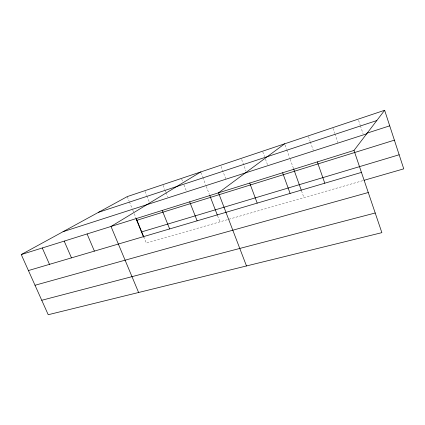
<?xml version="1.0" encoding="UTF-8"?>
<svg xmlns="http://www.w3.org/2000/svg" width="425" height="425" viewBox="0 0 425 425"><rect width="100%" height="100%" fill="white"/><g stroke="black" fill="none" stroke-linecap="round" stroke-linejoin="round"><path stroke-width="0.32" stroke-dasharray="2.12 1.59" d="M362.759 180.673L146.29 243.079L143.878 237.187M127.25 196.594L129.173 201.291M129.412 201.875L132.297 208.919M132.786 210.115L134.008 213.1M134.252 213.695L135.968 217.876M144.983 191.324L146.673 195.505M146.912 196.1L149.324 202.072M163.041 185.284L164.73 189.534M164.974 190.145L165.697 191.967M165.941 192.573L167.631 196.828M181.677 179.01L182.83 181.964M183.988 184.917L186.304 190.825M200.94 172.561L202.566 176.768M202.799 177.374L205.578 184.588M206.279 186.41L209.334 194.331M217.627 215.842L219.943 221.845M221.096 166.504L225.739 178.76M241.676 159.561L245.905 170.914M262.783 151.826L264.562 156.697M265.455 159.136L267.458 164.613M285.09 145.053L286.647 149.398M286.87 150.02L289.542 157.473M290.195 159.29L293.404 168.258M301.5 190.852L303.928 197.63M308.454 136.505L310.16 141.366M310.372 141.971L313.358 150.482M332.945 128.302L334.65 133.269M334.863 133.891L337.843 142.582M358.588 120.365L360.219 125.237M360.421 125.848L363.072 133.763"/><path stroke-width="0.64" d="M354.004 150.429L381.873 232.656L48.222 314.723L21.25 254.554L354.004 150.429L384.636 110.277L403.75 168.852L364.028 180.306M284.644 143.809L218.503 192.828L246.484 265.954M200.712 171.96L111.005 226.467L138.608 292.49M21.25 254.554L127.25 196.594L384.636 110.277M98.483 212.325L376.789 120.562M366.424 133.354L389.714 125.837M63.065 231.689L366.663 133.832M136.946 220.267L394.384 140.154M141.706 231.88L399.155 154.774M28.422 270.555L361.447 172.391M35.015 285.26L368.268 192.514M41.746 300.278L375.211 212.999M42.272 247.972L49.491 264.345M64.196 241.113L71.464 257.869M87.088 233.952L94.398 251.106M136.212 218.477L143.878 237.187M136.027 218.636L143.411 236.661M162.222 210.439L169.639 228.926M189.688 201.843L197.126 220.825M209.801 195.548L217.393 215.241M249.725 183.058L257.194 203.118M282.62 172.762L290.094 193.423M293.617 168.852L301.277 190.235M317.326 161.904L324.79 183.196"/></g></svg>
